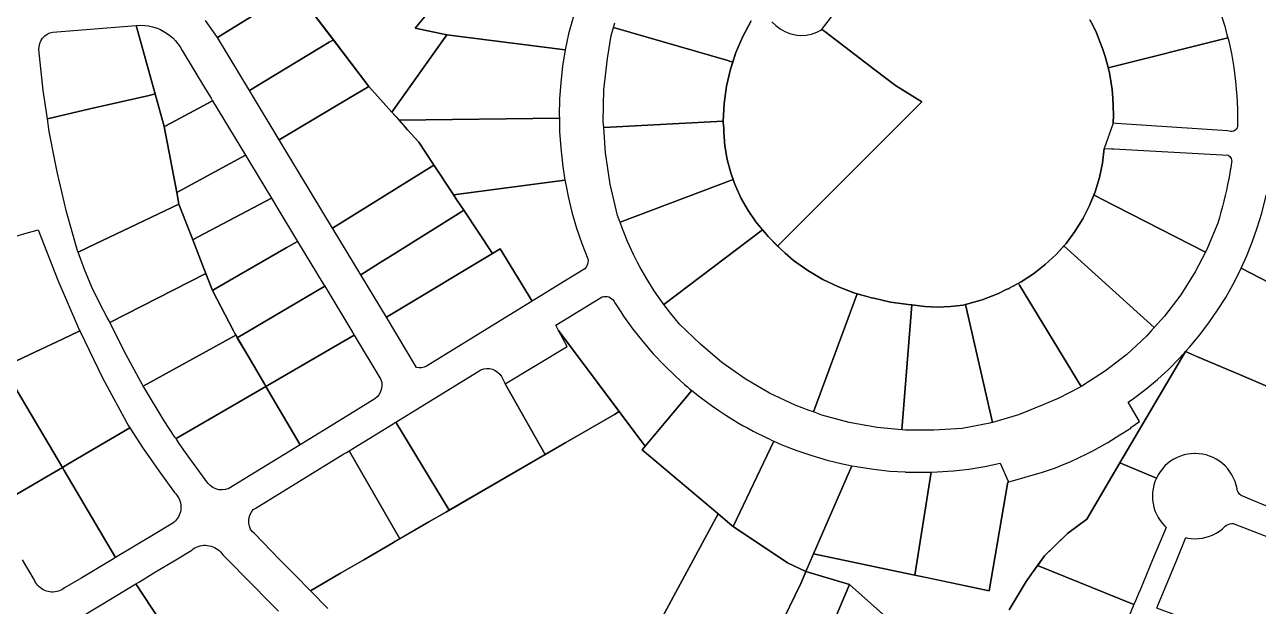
# Model space of a CAD drawing. Header units: metres. Extents: x 3 to 1027712, y 40 to 4430649.
# Drawn here: x 512570.7 to 512892.1, y 4412469.4 to 4412620.9 of the extents above; entities that cross this region are included whole.
import ezdxf

# ---------------------------------------------------------------- set-up
doc = ezdxf.new("R2010")
doc.units = ezdxf.units.M
doc.header["$MEASUREMENT"] = 0
doc.layers.add('A.ES.SDGC.CP.07003.cadastralparcel — CadastralParcel', color=1, linetype='Continuous')

msp = doc.modelspace()

# ---------------------------------------------------------------- linework, layer by layer
at = {"layer": 'A.ES.SDGC.CP.07003.cadastralparcel — CadastralParcel', "color": 7, "linetype": 'Continuous', "flags": 128}
for points in [[(512677.66, 4412626.26), (512688.3, 4412638.91), (512693.59, 4412640.25), (512704.62, 4412635.88), (512716.47, 4412631.21), (512716.37, 4412630.96), (512714.86, 4412626.9), (512713.54, 4412622.78), (512712.4, 4412618.59), (512711.46, 4412614.36), (512680.62, 4412618.3), (512672.43, 4412620.04), (512677.66, 4412626.26)], [(512629.2, 4412603.82), (512620.89, 4412617.59), (512624.12, 4412619.6), (512640.33, 4412629.66), (512641.12, 4412630.14), (512651.1, 4412617.01), (512650.04, 4412616.37), (512633.23, 4412606.25), (512629.2, 4412603.82)], [(512599.7, 4412620.7), (512604.67, 4412602.89), (512603.09, 4412602.53), (512587.61, 4412598.98), (512576.56, 4412596.45), (512575.48, 4412603.79), (512574.38, 4412614.48), (512574.4, 4412615.09), (512574.41, 4412615.27), (512574.59, 4412616.04), (512574.9, 4412616.77), (512575.34, 4412617.43), (512575.89, 4412618), (512576.54, 4412618.45), (512577.25, 4412618.79), (512578.02, 4412618.98), (512579, 4412619.06), (512599.7, 4412620.7)], [(512619.21, 4412601.79), (512619.63, 4412601.09), (512607.4, 4412594.61), (512607.04, 4412594.39), (512599.7, 4412620.7), (512599.9, 4412620.72), (512600.91, 4412620.77), (512601.93, 4412620.74), (512602.94, 4412620.61), (512603.94, 4412620.4), (512604.92, 4412620.11), (512605.87, 4412619.74), (512606.78, 4412619.28), (512607.65, 4412618.76), (512608.48, 4412618.16), (512609.25, 4412617.49), (512609.96, 4412616.76), (512610.6, 4412615.97), (512611.18, 4412615.13), (512611.69, 4412614.24), (512617.78, 4412604.16), (512619.21, 4412601.79)], [(512753.87, 4412611.57), (512754.09, 4412611.51), (512755.18, 4412611.19), (512754.59, 4412609.36), (512753.56, 4412604.91), (512752.92, 4412600.4), (512752.68, 4412595.84), (512721.54, 4412594.16), (512721.43, 4412595.73), (512721.6, 4412603.96), (512722.49, 4412612.14), (512723.49, 4412618.09), (512724.08, 4412620.22), (512753.87, 4412611.57)], [(512636.97, 4412590.95), (512629.2, 4412603.82), (512633.23, 4412606.25), (512650.04, 4412616.37), (512651.1, 4412617.01), (512660.37, 4412604.82), (512655.07, 4412601.68), (512637.43, 4412591.22), (512636.97, 4412590.95)], [(512680.62, 4412618.3), (512711.46, 4412614.36), (512710.81, 4412610.14), (512710.34, 4412605.9), (512710.06, 4412601.64), (512709.96, 4412597.37), (512709.98, 4412596.6), (512668.24, 4412596.02), (512667.35, 4412597.02), (512667.15, 4412597.24), (512666.84, 4412597.59), (512666.31, 4412598.17), (512680.62, 4412618.3)], [(512884.17, 4412617.53), (512884.32, 4412616.97), (512885.1, 4412613.4), (512885.74, 4412609.8), (512886.21, 4412606.17), (512886.46, 4412603.22), (512886.52, 4412602.52), (512886.67, 4412598.87), (512886.66, 4412595.21), (512886.73, 4412594.81), (512886.71, 4412594.41), (512886.58, 4412594.03), (512886.37, 4412593.69), (512886.08, 4412593.42), (512885.73, 4412593.22), (512885.34, 4412593.13), (512884.93, 4412593.13), (512884.55, 4412593.23), (512884.12, 4412593.26), (512855.09, 4412595.19), (512854.28, 4412595.25), (512854.35, 4412597.43), (512854.33, 4412599.63), (512854.22, 4412601.83), (512854.01, 4412604.01), (512853.7, 4412606.19), (512853.3, 4412608.35), (512853.13, 4412609.1), (512852.99, 4412609.7), (512884.17, 4412617.53)], [(512610.28, 4412577.24), (512610.86, 4412574.16), (512589.13, 4412563.83), (512584.56, 4412561.66), (512584.51, 4412561.79), (512581.57, 4412572.14), (512579.08, 4412582.6), (512578.65, 4412584.81), (512577.05, 4412593.15), (512576.56, 4412596.45), (512587.61, 4412598.98), (512603.09, 4412602.53), (512604.67, 4412602.89), (512607.04, 4412594.39), (512610.28, 4412577.24)], [(512650.86, 4412567.92), (512636.97, 4412590.95), (512637.43, 4412591.22), (512655.07, 4412601.68), (512660.37, 4412604.82), (512667.15, 4412597.24), (512667.35, 4412597.02), (512670.45, 4412593.55), (512673.35, 4412590.31), (512676.98, 4412584.81), (512677.31, 4412584.31), (512650.86, 4412567.92)], [(512619.63, 4412601.09), (512628.18, 4412586.95), (512624.23, 4412584.81), (512611.23, 4412577.76), (512610.28, 4412577.24), (512607.04, 4412594.39), (512607.4, 4412594.61), (512619.63, 4412601.09)], [(512709.99, 4412595.95), (512710.01, 4412595.08), (512710.03, 4412593.83), (512710.05, 4412593.11), (512710.33, 4412588.85), (512710.77, 4412584.81), (512710.79, 4412584.61), (512711.43, 4412580.39), (512682.39, 4412576.62), (512681.93, 4412577.32), (512677.67, 4412583.77), (512676.98, 4412584.81), (512673.35, 4412590.31), (512670.45, 4412593.55), (512669.51, 4412594.59), (512668.86, 4412595.33), (512668.24, 4412596.02), (512709.98, 4412596.6), (512709.99, 4412595.95)], [(512725.17, 4412571.21), (512723.24, 4412579.38), (512721.98, 4412587.51), (512721.54, 4412594.16), (512752.68, 4412595.84), (512752.79, 4412594.45), (512752.8, 4412594.35), (512752.82, 4412592.95), (512753.12, 4412589.36), (512753.73, 4412585.8), (512754.65, 4412582.31), (512755.26, 4412580.6), (512725.8, 4412569.45), (512725.57, 4412570.09), (512725.17, 4412571.21)], [(512610.86, 4412574.16), (512610.28, 4412577.24), (512611.23, 4412577.76), (512624.23, 4412584.81), (512628.18, 4412586.95), (512629.48, 4412584.81), (512634.98, 4412575.71), (512615.84, 4412565.63), (512614.46, 4412564.9), (512610.86, 4412574.16)], [(512849.58, 4412577.39), (512850.7, 4412581.09), (512851.5, 4412584.88), (512851.96, 4412588.72), (512853.87, 4412588.61), (512854.51, 4412588.58), (512884.26, 4412586.97), (512884.72, 4412586.58), (512885.04, 4412586.05), (512885.15, 4412585.61), (512885.18, 4412585.47), (512885.19, 4412585.32), (512885.17, 4412585.13), (512884.93, 4412583.67), (512884.83, 4412583.05), (512884.68, 4412582.21), (512884.41, 4412580.75), (512884.12, 4412579.3), (512884.1, 4412579.18), (512883.82, 4412577.86), (512883.49, 4412576.41), (512883.14, 4412574.96), (512882.77, 4412573.53), (512882.38, 4412572.09), (512882.29, 4412571.78), (512881.98, 4412570.67), (512881.55, 4412569.25), (512878.89, 4412562.76), (512878.32, 4412561.64), (512851, 4412575.67), (512849.25, 4412576.57), (512849.58, 4412577.39)], [(512677.67, 4412583.77), (512681.93, 4412577.32), (512683.36, 4412575.17), (512685.06, 4412572.59), (512684.33, 4412572.13), (512667.15, 4412561.35), (512663.06, 4412558.78), (512658.21, 4412555.74), (512651.05, 4412567.62), (512650.86, 4412567.92), (512677.31, 4412584.31), (512677.67, 4412583.77)], [(512711.74, 4412578.83), (512712.26, 4412576.2), (512713.27, 4412572.06), (512714.46, 4412567.96), (512715.83, 4412563.92), (512717.37, 4412559.94), (512717.45, 4412559.48), (512717.44, 4412559.01), (512717.35, 4412558.55), (512717.18, 4412558.12), (512716.94, 4412557.72), (512716.63, 4412557.37), (512712.21, 4412554.65), (512702.89, 4412548.91), (512694.55, 4412562.52), (512692.52, 4412561.3), (512685.06, 4412572.59), (512683.36, 4412575.17), (512682.39, 4412576.62), (512711.43, 4412580.39), (512711.74, 4412578.83)], [(512755.26, 4412580.6), (512755.53, 4412579.84), (512755.86, 4412578.91), (512757.37, 4412575.63), (512759.16, 4412572.5), (512761.21, 4412569.53), (512762.9, 4412567.51), (512737.23, 4412548.06), (512736.86, 4412548.54), (512736.79, 4412548.63), (512734.72, 4412551.62), (512733.31, 4412553.84), (512732.77, 4412554.7), (512730.96, 4412557.86), (512730.38, 4412558.98), (512729.3, 4412561.1), (512727.77, 4412564.41), (512726.4, 4412567.78), (512725.8, 4412569.45), (512755.26, 4412580.6)], [(512921.78, 4412568.28), (512922.59, 4412567.87), (512910.81, 4412545.48), (512909.94, 4412545.94), (512887.67, 4412557.53), (512889.05, 4412560.55), (512890.53, 4412564.26), (512891.85, 4412568.02), (512893, 4412571.85), (512893.98, 4412575.71), (512894.21, 4412576.52), (512894.57, 4412577.29), (512895.07, 4412577.96), (512895.68, 4412578.54), (512896.37, 4412579), (512897.14, 4412579.34), (512897.96, 4412579.54), (512898.8, 4412579.58), (512899.63, 4412579.49), (512900.44, 4412579.24), (512905.95, 4412576.41), (512916.2, 4412571.14), (512921.78, 4412568.28)], [(512617.72, 4412556.52), (512617.87, 4412556.12), (512592.86, 4412543.33), (512592.64, 4412543.78), (512592.19, 4412544.61), (512590.29, 4412548.14), (512588.14, 4412552.59), (512586.22, 4412557.15), (512584.56, 4412561.66), (512589.13, 4412563.83), (512610.86, 4412574.16), (512614.46, 4412564.9), (512617.37, 4412557.42), (512617.72, 4412556.52)], [(512634.98, 4412575.71), (512636.89, 4412572.55), (512641.76, 4412564.49), (512638.78, 4412562.77), (512620.26, 4412552.09), (512619.59, 4412551.71), (512617.37, 4412557.42), (512614.46, 4412564.9), (512615.84, 4412565.63), (512634.98, 4412575.71)], [(512851, 4412575.67), (512878.32, 4412561.64), (512875.68, 4412556.52), (512871.93, 4412550.58), (512867.69, 4412544.99), (512865.02, 4412542.05), (512842.33, 4412562.51), (512841.43, 4412563.32), (512842.02, 4412563.97), (512844.34, 4412567.06), (512846.38, 4412570.35), (512848.13, 4412573.8), (512849.25, 4412576.57), (512851, 4412575.67)], [(512664.92, 4412544.74), (512658.21, 4412555.74), (512663.06, 4412558.78), (512667.15, 4412561.35), (512684.33, 4412572.13), (512685.06, 4412572.59), (512692.52, 4412561.3), (512667.15, 4412546.08), (512664.92, 4412544.74)], [(512568.96, 4412565.99), (512570.08, 4412566.32), (512574.2, 4412567.53), (512579.28, 4412554.36), (512584.43, 4412542.5), (512584.89, 4412541.45), (512585.04, 4412541.15), (512580.47, 4412538.99), (512573.45, 4412535.67), (512565.09, 4412531.72), (512554.57, 4412561.71), (512561.51, 4412563.77), (512568.96, 4412565.99)], [(512741.33, 4412542.93), (512739, 4412545.73), (512737.23, 4412548.06), (512762.9, 4412567.51), (512763.52, 4412566.76), (512764.4, 4412565.75), (512767.58, 4412562.5), (512768.79, 4412561.45), (512771.02, 4412559.54), (512774.71, 4412556.89), (512778.62, 4412554.58), (512782.71, 4412552.61), (512786.72, 4412551.1), (512786.96, 4412551.01), (512787.61, 4412550.83), (512776.23, 4412520.03), (512775.12, 4412520.44), (512771.47, 4412521.78), (512764.78, 4412524.94), (512758.4, 4412528.66), (512752.36, 4412532.92), (512746.72, 4412537.7), (512741.33, 4412542.93)], [(512648.44, 4412553.43), (512648.84, 4412552.77), (512626.06, 4412539.39), (512625.69, 4412540.03), (512625.08, 4412541.2), (512619.59, 4412551.71), (512620.26, 4412552.09), (512638.78, 4412562.77), (512641.76, 4412564.49), (512648.44, 4412553.43)], [(512672.76, 4412531.63), (512664.92, 4412544.74), (512667.15, 4412546.08), (512692.52, 4412561.3), (512694.55, 4412562.52), (512702.89, 4412548.91), (512675.34, 4412531.94), (512674.72, 4412531.69), (512674.43, 4412531.63), (512674.08, 4412531.55), (512673.41, 4412531.53), (512672.76, 4412531.63)], [(512842.33, 4412562.51), (512865.02, 4412542.05), (512864.22, 4412541.17), (512862.97, 4412539.8), (512857.82, 4412535.03), (512852.27, 4412530.73), (512846.36, 4412526.93), (512845.93, 4412526.69), (512829.89, 4412553.1), (512829.61, 4412553.56), (512830.32, 4412553.94), (512833.56, 4412556.06), (512836.61, 4412558.44), (512839.43, 4412561.09), (512841.43, 4412563.32), (512842.33, 4412562.51)], [(512617.87, 4412556.12), (512619.59, 4412551.71), (512625.08, 4412541.2), (512625.43, 4412540.52), (512625.69, 4412540.03), (512601.53, 4412526.78), (512601.25, 4412527.28), (512600.91, 4412527.9), (512597.06, 4412534.89), (512592.86, 4412543.33), (512617.87, 4412556.12)], [(512909.94, 4412545.94), (512910.81, 4412545.48), (512899.75, 4412524.45), (512898.78, 4412524.87), (512887.2, 4412529.8), (512876.27, 4412534.44), (512873.15, 4412535.77), (512874.27, 4412536.99), (512876.82, 4412540.06), (512879.23, 4412543.24), (512881.5, 4412546.52), (512883.62, 4412549.89), (512885.59, 4412553.37), (512887.4, 4412556.93), (512887.67, 4412557.53), (512909.94, 4412545.94)], [(512656.18, 4412540.62), (512656.52, 4412540.05), (512633.53, 4412526.69), (512633.23, 4412527.2), (512628.77, 4412534.79), (512626.06, 4412539.39), (512648.84, 4412552.77), (512656.18, 4412540.62)], [(512829.61, 4412553.56), (512829.89, 4412553.1), (512845.93, 4412526.69), (512845.36, 4412526.36), (512840.15, 4412523.66), (512836.25, 4412521.95), (512829.64, 4412519.31), (512822.83, 4412517.27), (512815.86, 4412548.04), (512820.19, 4412549.29), (512824.4, 4412550.92), (512826.39, 4412551.9), (512826.91, 4412552.12), (512827.67, 4412552.53), (512828.43, 4412552.93), (512829.61, 4412553.56)], [(512743.93, 4412526.1), (512744.47, 4412525.66), (512732.36, 4412511.09), (512731.83, 4412511.8), (512731.29, 4412512.52), (512729.92, 4412514.35), (512709.75, 4412541.28), (512709.03, 4412542.61), (512710.61, 4412543.58), (512720.71, 4412549.8), (512721.12, 4412549.99), (512721.55, 4412550.11), (512722, 4412550.15), (512722.45, 4412550.11), (512722.89, 4412549.99), (512723.3, 4412549.8), (512723.67, 4412549.54), (512723.99, 4412549.22), (512724.25, 4412548.85), (512724.45, 4412548.44), (512725.96, 4412546.12), (512726.72, 4412544.97), (512729.14, 4412541.61), (512731.71, 4412538.36), (512734.42, 4412535.22), (512737.27, 4412532.21), (512740.24, 4412529.33), (512742.62, 4412527.22), (512743.34, 4412526.58), (512743.93, 4412526.1)], [(512801.6, 4412547.96), (512801.85, 4412547.93), (512799.27, 4412515.38), (512792.8, 4412515.97), (512785.53, 4412517.28), (512778.4, 4412519.23), (512776.23, 4412520.03), (512787.61, 4412550.83), (512790.8, 4412549.93), (512791.33, 4412549.78), (512791.93, 4412549.67), (512796.28, 4412548.66), (512801.6, 4412547.96)], [(512815.86, 4412548.04), (512822.83, 4412517.27), (512822.39, 4412517.18), (512822.2, 4412517.14), (512814.94, 4412515.71), (512807.55, 4412515.26), (512800.16, 4412515.29), (512799.27, 4412515.38), (512801.85, 4412547.93), (512805.18, 4412547.48), (512808.54, 4412547.33), (512811.89, 4412547.47), (512815.22, 4412547.9), (512815.86, 4412548.04)], [(512580.47, 4412538.99), (512585.04, 4412541.15), (512591.03, 4412528.79), (512597.7, 4412516.4), (512598.04, 4412515.88), (512581.91, 4412506.41), (512580.49, 4412505.58), (512575.72, 4412513.68), (512565.09, 4412531.72), (512573.45, 4412535.67), (512580.47, 4412538.99)], [(512625.69, 4412540.03), (512628.77, 4412534.79), (512633.23, 4412527.2), (512633.53, 4412526.69), (512610.11, 4412513.08), (512609.82, 4412513.51), (512607.01, 4412517.72), (512601.85, 4412526.2), (512601.53, 4412526.78), (512625.69, 4412540.03)], [(512656.52, 4412540.05), (512663.49, 4412528.53), (512663.68, 4412527.73), (512663.72, 4412526.92), (512663.61, 4412526.11), (512663.37, 4412525.34), (512662.99, 4412524.62), (512662.49, 4412523.98), (512661.88, 4412523.44), (512653.43, 4412518.25), (512642.45, 4412511.51), (512633.53, 4412526.69), (512656.52, 4412540.05)], [(512712.05, 4412537.05), (512709.75, 4412541.28), (512725.59, 4412520.13), (512724.32, 4412519.4), (512711.64, 4412512.04), (512706.29, 4412508.94), (512695.9, 4412527.38), (512712.05, 4412537.05)], [(512547.75, 4412523.53), (512565.09, 4412531.72), (512575.72, 4412513.68), (512580.49, 4412505.58), (512568.65, 4412498.63), (512562.28, 4412494.89), (512558.12, 4412502.67), (512557.29, 4412504.23), (512552.42, 4412513.83), (512547.75, 4412523.53)], [(512681.24, 4412494.42), (512667.38, 4412517.4), (512689.54, 4412531.02), (512690.27, 4412531.26), (512691.03, 4412531.36), (512691.79, 4412531.33), (512691.8, 4412531.33), (512692.55, 4412531.15), (512693.26, 4412530.85), (512693.9, 4412530.42), (512694.45, 4412529.89), (512694.9, 4412529.27), (512695.23, 4412528.57), (512695.9, 4412527.38), (512706.29, 4412508.94), (512681.24, 4412494.42)], [(512633.53, 4412526.69), (512642.45, 4412511.51), (512630.81, 4412504.37), (512623.82, 4412500.08), (512623, 4412499.83), (512622.15, 4412499.72), (512621.29, 4412499.78), (512620.46, 4412499.99), (512619.68, 4412500.35), (512618.98, 4412500.85), (512618.39, 4412501.46), (512612.52, 4412509.47), (512610.95, 4412511.82), (512610.11, 4412513.08), (512633.53, 4412526.69)], [(512765.46, 4412512.63), (512765.84, 4412512.46), (512755.28, 4412490.18), (512754.93, 4412490.48), (512751.37, 4412493.49), (512731.59, 4412510.17), (512744.47, 4412525.66), (512746.56, 4412523.97), (512749.89, 4412521.51), (512751.51, 4412520.42), (512753.33, 4412519.19), (512756.87, 4412517.03), (512757.92, 4412516.45), (512758.83, 4412515.95), (512760.49, 4412515.03), (512764.21, 4412513.18), (512764.44, 4412513.08), (512765.46, 4412512.63)], [(512668.38, 4412486.96), (512655.23, 4412509.93), (512666.67, 4412516.97), (512666.97, 4412517.15), (512667.15, 4412517.26), (512667.38, 4412517.4), (512681.24, 4412494.42), (512680.86, 4412494.19), (512680.54, 4412494.01), (512675.99, 4412491.37), (512668.38, 4412486.96)], [(512598.04, 4412515.88), (512601.56, 4412510.5), (512603.41, 4412507.83), (512605.57, 4412504.7), (512609.72, 4412499.01), (512610.04, 4412498.68), (512610.33, 4412498.33), (512610.59, 4412497.95), (512610.81, 4412497.56), (512611, 4412497.14), (512611.15, 4412496.71), (512611.26, 4412496.27), (512611.34, 4412495.82), (512611.37, 4412495.37), (512611.36, 4412494.92), (512611.32, 4412494.46), (512611.23, 4412494.02), (512611.1, 4412493.58), (512610.94, 4412493.15), (512610.74, 4412492.74), (512610.51, 4412492.36), (512610.24, 4412491.99), (512609.94, 4412491.65), (512609.61, 4412491.33), (512609.25, 4412491.05), (512604.2, 4412488.03), (512594.31, 4412482.11), (512580.94, 4412504.81), (512580.49, 4412505.58), (512581.91, 4412506.41), (512598.04, 4412515.88)], [(512654.97, 4412509.77), (512655.23, 4412509.93), (512668.38, 4412486.96), (512667.92, 4412486.7), (512667.39, 4412486.39), (512667.15, 4412486.25), (512666.73, 4412486.01), (512659.04, 4412481.55), (512652.94, 4412478.01), (512645.11, 4412473.47), (512641.01, 4412477.64), (512637.17, 4412481.55), (512630.5, 4412488.33), (512629.96, 4412488.89), (512629.54, 4412489.54), (512629.23, 4412490.25), (512629.06, 4412491.01), (512629.03, 4412491.68), (512629.03, 4412491.78), (512629.13, 4412492.55), (512629.37, 4412493.29), (512629.74, 4412493.97), (512630.23, 4412494.58), (512630.75, 4412494.9), (512653.86, 4412509.09), (512654.52, 4412509.49), (512654.97, 4412509.77)], [(512774.74, 4412479.65), (512774.22, 4412478.45), (512769.46, 4412480.73), (512755.28, 4412490.18), (512765.84, 4412512.46), (512768, 4412511.51), (512771.86, 4412510), (512773.16, 4412509.56), (512775.78, 4412508.67), (512779.76, 4412507.51), (512783.78, 4412506.52), (512784.61, 4412506.36), (512786.21, 4412506.04), (512774.74, 4412479.65)], [(512806.89, 4412504.37), (512808.48, 4412504.42), (512812.62, 4412504.7), (512812.65, 4412504.7), (512816.73, 4412505.17), (512820.83, 4412505.82), (512824.89, 4412506.66), (512826.89, 4412502.19), (512826.93, 4412502.09), (512826.74, 4412501.34), (512822, 4412473.47), (512802.59, 4412477.54), (512806.89, 4412504.37)], [(512835.29, 4412481.02), (512836.38, 4412482.56), (512842.37, 4412488.33), (512847.41, 4412492.13), (512856.06, 4412506.77), (512865.57, 4412502.8), (512865.19, 4412501.91), (512864.9, 4412500.98), (512864.69, 4412500.04), (512864.57, 4412499.08), (512864.53, 4412498.11), (512864.57, 4412497.14), (512864.69, 4412496.18), (512864.9, 4412495.24), (512865.19, 4412494.31), (512865.57, 4412493.42), (512866.01, 4412492.56), (512866.53, 4412491.74), (512867.12, 4412490.97), (512867.78, 4412490.26), (512868.08, 4412489.91), (512864.59, 4412481.55), (512861.39, 4412473.9), (512860.89, 4412472.71), (512860.53, 4412471.84), (512860.1, 4412470.81), (512859.7, 4412469.85), (512834.57, 4412480.02), (512835.29, 4412481.02)], [(512806.09, 4412504.35), (512806.89, 4412504.37), (512802.59, 4412477.54), (512801.75, 4412477.71), (512776.22, 4412483.06), (512786.21, 4412506.04), (512787.5, 4412505.79), (512787.85, 4412505.72), (512791.94, 4412505.09), (512796.06, 4412504.65), (512800.09, 4412504.4), (512800.2, 4412504.39), (512801.22, 4412504.37), (512804.34, 4412504.31), (512805.38, 4412504.33), (512806.09, 4412504.35)], [(512751.37, 4412493.49), (512754.93, 4412490.48), (512755.28, 4412490.18), (512769.46, 4412480.73), (512774.22, 4412478.45), (512773.92, 4412477.76), (512772.87, 4412475.34), (512743.78, 4412415.43), (512730.97, 4412420.47), (512717.32, 4412425.83), (512715.27, 4412426.63), (512751.37, 4412493.49)], [(512785.61, 4412475.06), (512757.96, 4412409.85), (512750.5, 4412412.79), (512748.31, 4412413.65), (512747.45, 4412413.99), (512746.39, 4412414.41), (512743.78, 4412415.43), (512745.26, 4412418.49), (512772.87, 4412475.34), (512774.22, 4412478.45), (512785.61, 4412475.06)], [(512594.28, 4412472.01), (512599.65, 4412475.26), (512610.28, 4412459), (512614.45, 4412452.63), (512612.14, 4412451.03), (512605.76, 4412446.59), (512596.9, 4412440.43), (512594.3, 4412443.67), (512590.38, 4412449), (512589, 4412451.07), (512586.7, 4412454.5), (512583.27, 4412460.16), (512582.94, 4412460.94), (512582.89, 4412461.16), (512582.76, 4412461.77), (512582.72, 4412462.61), (512582.84, 4412463.45), (512583.11, 4412464.26), (512583.51, 4412465), (512583.96, 4412465.56), (512584.04, 4412465.66), (512584.68, 4412466.21), (512594.28, 4412472.01)], [(512796.73, 4412465.15), (512770.93, 4412404.76), (512764.56, 4412407.26), (512760.63, 4412408.8), (512757.96, 4412409.85), (512785.61, 4412475.06), (512796.73, 4412465.15)]]:
    msp.add_lwpolyline(points, close=True, dxfattribs=at)
for points in [[(512640.33, 4412629.66), (512624.12, 4412619.6), (512620.89, 4412617.59), (512617.75, 4412622)], [(512677.66, 4412626.26), (512672.43, 4412620.04), (512680.62, 4412618.3), (512680.62, 4412618.3), (512666.31, 4412598.17), (512660.37, 4412604.82), (512641.12, 4412630.14)], [(512848.23, 4412622.19), (512848.98, 4412620.77), (512849.92, 4412618.79), (512850.4, 4412617.65), (512850.78, 4412616.76), (512851.55, 4412614.7), (512852.22, 4412612.61), (512852.81, 4412610.49), (512853.13, 4412609.1), (512853.3, 4412608.35), (512853.7, 4412606.19), (512854.01, 4412604.01), (512854.22, 4412601.83), (512854.33, 4412599.63), (512854.35, 4412597.43), (512854.28, 4412595.25), (512851.96, 4412588.72), (512851.5, 4412584.88), (512850.7, 4412581.09), (512849.58, 4412577.39), (512848.13, 4412573.8), (512846.38, 4412570.35), (512844.34, 4412567.06), (512842.02, 4412563.97), (512839.43, 4412561.09), (512836.61, 4412558.44), (512833.56, 4412556.06), (512830.32, 4412553.94), (512826.91, 4412552.12), (512826.39, 4412551.9), (512824.4, 4412550.92), (512820.19, 4412549.29), (512815.86, 4412548.04), (512815.22, 4412547.9), (512811.89, 4412547.47), (512808.54, 4412547.33), (512805.18, 4412547.48), (512801.85, 4412547.93), (512801.6, 4412547.96), (512796.28, 4412548.66), (512791.93, 4412549.67), (512791.33, 4412549.78), (512786.96, 4412551.01), (512782.71, 4412552.61), (512778.62, 4412554.58), (512774.71, 4412556.89), (512771.02, 4412559.54), (512768.79, 4412561.45), (512767.58, 4412562.5), (512766.87, 4412563.22), (512804.43, 4412600.86), (512804.43, 4412600.86), (512797.55, 4412605.05), (512792.17, 4412609.19), (512779.2, 4412619.14), (512778.62, 4412619.49), (512778.31, 4412619.62), (512780.91, 4412623.01)], [(512882.27, 4412624), (512883.37, 4412620.51), (512883.95, 4412618.33), (512883.95, 4412618.33), (512884.17, 4412617.53), (512852.99, 4412609.7), (512852.81, 4412610.49), (512852.22, 4412612.61), (512851.55, 4412614.7), (512850.78, 4412616.76), (512850.4, 4412617.65), (512849.92, 4412618.79), (512848.98, 4412620.77), (512848.23, 4412622.19)], [(512759.93, 4412621.92), (512757.79, 4412617.9), (512756, 4412613.7), (512755.18, 4412611.19), (512754.09, 4412611.51), (512753.87, 4412611.57), (512753.87, 4412611.57), (512724.08, 4412620.22), (512724.41, 4412621.41)], [(512765.36, 4412621.7), (512766.36, 4412620.69), (512767.5, 4412619.82), (512768.74, 4412619.13), (512770.07, 4412618.61), (512771.46, 4412618.29), (512771.91, 4412618.23), (512772.87, 4412618.16), (512774.3, 4412618.24), (512775.7, 4412618.51), (512777.04, 4412618.98), (512778.31, 4412619.62), (512778.62, 4412619.49), (512779.2, 4412619.14), (512792.17, 4412609.19), (512797.55, 4412605.05), (512804.43, 4412600.86), (512766.87, 4412563.22), (512766.87, 4412563.22), (512764.4, 4412565.75), (512763.52, 4412566.76), (512761.21, 4412569.53), (512759.16, 4412572.5), (512757.37, 4412575.63), (512755.86, 4412578.91), (512755.53, 4412579.84), (512754.65, 4412582.31), (512753.73, 4412585.8), (512753.12, 4412589.36), (512752.82, 4412592.95), (512752.8, 4412594.35), (512752.79, 4412594.45), (512752.68, 4412595.84), (512752.92, 4412600.4), (512753.56, 4412604.91), (512754.59, 4412609.36), (512756, 4412613.7), (512757.79, 4412617.9), (512759.93, 4412621.92)], [(512794.3, 4412467.32), (512785.61, 4412475.06), (512774.22, 4412478.45), (512775.51, 4412481.42), (512776.22, 4412483.06), (512801.75, 4412477.71), (512806.09, 4412476.8), (512822, 4412473.47), (512826.74, 4412501.34), (512826.84, 4412501.75), (512835.9, 4412504.36), (512839.29, 4412505.51), (512841.07, 4412506.22), (512843.06, 4412507.08), (512847.45, 4412509.09), (512849.01, 4412509.87), (512852.87, 4412512.06), (512856.02, 4412514.04), (512858.94, 4412515.8), (512858.86, 4412515.96), (512861.18, 4412517.58), (512858.21, 4412522.55), (512859.6, 4412523.53), (512862.77, 4412525.95), (512865.83, 4412528.52), (512868.77, 4412531.22), (512871.58, 4412534.04), (512873.15, 4412535.77), (512856.06, 4412506.77), (512853.11, 4412501.78), (512847.41, 4412492.13), (512842.37, 4412488.33), (512838.57, 4412484.67), (512836.38, 4412482.56), (512835.15, 4412480.83), (512835.15, 4412480.83), (512833.04, 4412477.86), (512831.61, 4412475.84), (512827.24, 4412468.47)], [(512896.79, 4412494.45), (512887.66, 4412498.31), (512887.2, 4412498.65), (512886.84, 4412499.1), (512886.62, 4412499.64), (512886.57, 4412500.04), (512886.36, 4412500.98), (512886.07, 4412501.91), (512885.69, 4412502.8), (512885.25, 4412503.66), (512884.73, 4412504.48), (512884.14, 4412505.25), (512883.48, 4412505.96), (512882.77, 4412506.62), (512882, 4412507.21), (512881.18, 4412507.73), (512880.32, 4412508.17), (512879.43, 4412508.55), (512878.5, 4412508.84), (512877.56, 4412509.05), (512876.6, 4412509.17), (512875.63, 4412509.21), (512875.53, 4412509.21), (512874.66, 4412509.17), (512873.7, 4412509.05), (512872.76, 4412508.84), (512871.83, 4412508.55), (512870.94, 4412508.17), (512870.08, 4412507.73), (512869.26, 4412507.21), (512868.49, 4412506.62), (512867.78, 4412505.96), (512867.12, 4412505.25), (512866.53, 4412504.48), (512866.01, 4412503.66), (512865.82, 4412503.28), (512865.57, 4412502.8), (512856.06, 4412506.77), (512873.15, 4412535.77), (512873.15, 4412535.77), (512876.27, 4412534.44), (512887.2, 4412529.8), (512898.78, 4412524.87)], [(512649.68, 4412468.82), (512645.11, 4412473.47), (512652.94, 4412478.01), (512659.04, 4412481.55), (512666.73, 4412486.01), (512667.15, 4412486.25), (512675.99, 4412491.37), (512680.54, 4412494.01), (512706.29, 4412508.94), (512711.64, 4412512.04), (512724.32, 4412519.4), (512725.59, 4412520.13), (512731.29, 4412512.52), (512731.83, 4412511.8), (512732.36, 4412511.09), (512731.59, 4412510.17), (512750.12, 4412494.54), (512750.12, 4412494.54), (512751.37, 4412493.49), (512715.27, 4412426.63)], [(512568.65, 4412498.63), (512580.49, 4412505.58), (512580.49, 4412505.58), (512580.94, 4412504.81), (512594.31, 4412482.11), (512593.38, 4412481.55), (512585.53, 4412476.85), (512581.06, 4412474.18), (512580.69, 4412473.92), (512580.3, 4412473.69), (512579.89, 4412473.5), (512579.46, 4412473.34), (512579.02, 4412473.22), (512578.58, 4412473.14), (512578.12, 4412473.1), (512577.67, 4412473.11), (512577.22, 4412473.15), (512576.77, 4412473.23), (512576.33, 4412473.35), (512575.91, 4412473.51), (512575.5, 4412473.7), (512575.11, 4412473.93), (512574.74, 4412474.2), (512574.39, 4412474.5), (512574.08, 4412474.82), (512573.79, 4412475.17), (512573.76, 4412475.21), (512573.54, 4412475.55), (512573.32, 4412475.95), (512573.13, 4412476.36), (512570.09, 4412481.55)], [(512900.88, 4412455.77), (512865.68, 4412468.95), (512865.95, 4412469.61), (512865.95, 4412469.61), (512870.87, 4412481.55), (512873.24, 4412487.3), (512873.7, 4412487.17), (512874.66, 4412487.05), (512875.63, 4412487.01), (512876.6, 4412487.05), (512877.56, 4412487.17), (512878.5, 4412487.38), (512879.43, 4412487.67), (512880.32, 4412488.05), (512881.18, 4412488.49), (512882, 4412489.01), (512882.77, 4412489.6), (512883.48, 4412490.26), (512883.84, 4412490.54), (512884.25, 4412490.75), (512884.69, 4412490.89), (512885.15, 4412490.95), (512885.61, 4412490.94), (512905.95, 4412483.1)], [(512610.28, 4412459), (512599.65, 4412475.26), (512600.55, 4412475.8), (512604.75, 4412478.34), (512604.75, 4412478.34), (512610.05, 4412481.55), (512614.19, 4412484.05), (512614.58, 4412484.34), (512614.99, 4412484.6), (512615.43, 4412484.82), (512615.88, 4412485), (512616.35, 4412485.14), (512616.82, 4412485.23), (512617.31, 4412485.29), (512617.79, 4412485.3), (512618.28, 4412485.27), (512618.76, 4412485.2), (512619.23, 4412485.08), (512619.7, 4412484.92), (512620.14, 4412484.73), (512620.57, 4412484.49), (512620.97, 4412484.22), (512621.35, 4412483.91), (512621.7, 4412483.57), (512622.02, 4412483.2), (512622.3, 4412482.81), (512622.4, 4412482.71), (512623.55, 4412481.55), (512634.83, 4412470.14), (512636.78, 4412468.16)], [(512827.24, 4412468.47), (512831.61, 4412475.84), (512831.61, 4412475.84), (512834.57, 4412480.02), (512859.7, 4412469.85), (512854.09, 4412456.43)]]:
    msp.add_lwpolyline(points, dxfattribs=at)

doc.saveas('drawing.dxf')
